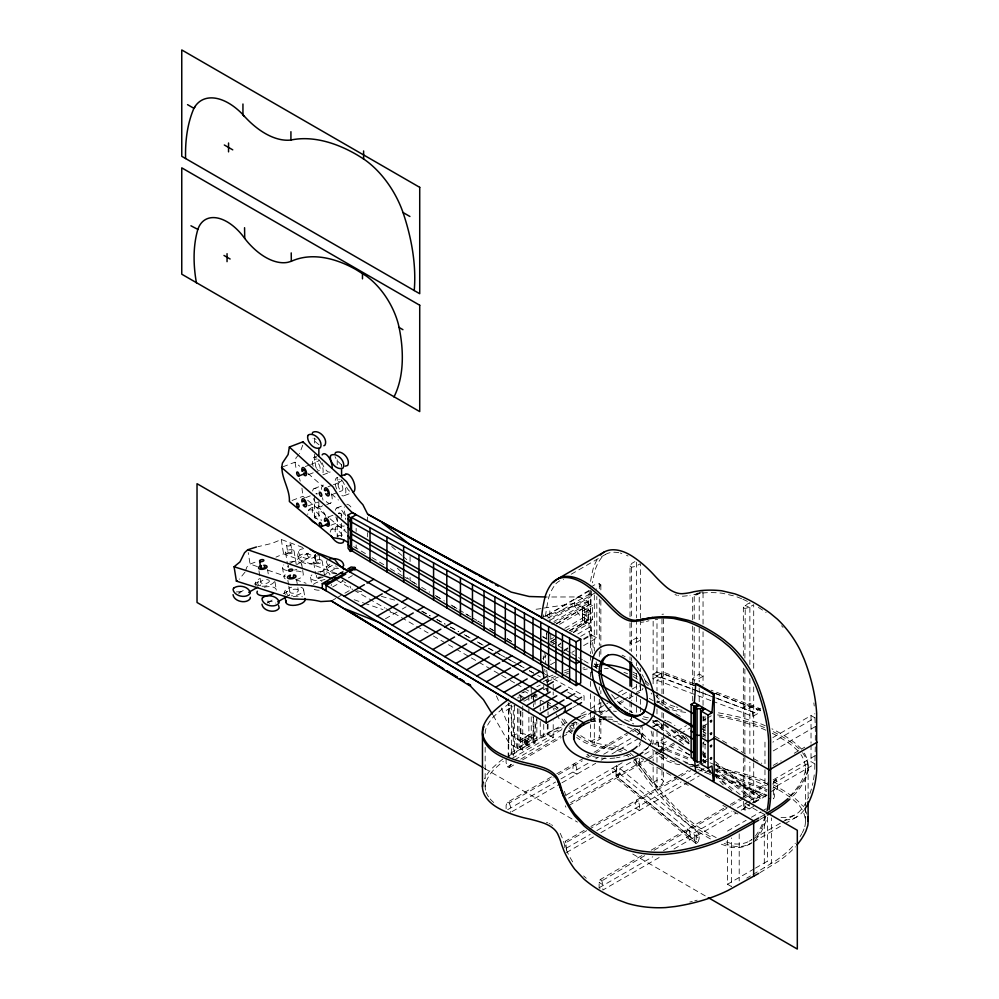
<?xml version="1.0" encoding="UTF-8"?>
<svg xmlns="http://www.w3.org/2000/svg" width="999" height="999" viewBox="0 0 999 999"><rect width="100%" height="100%" fill="white"/><g stroke="black" fill="none" stroke-linecap="round" stroke-linejoin="round"><path stroke-width="0.75" stroke-dasharray="5 3.75" d="M533.154 734.727L526.972 738.236L526.96 745.429L508.716 757.167L508.716 703.983L511.563 701.935M589.31 591.795A207.53 119.818 60 0 0 588.611 610.202L582.392 613.798L582.442 620.916L586.226 623.101L586.226 608.915L582.442 606.73L582.392 613.786L584.303 614.897L590.534 611.313L591.57 589.622L545.516 616.221L589.035 590.434M592.519 653.521A207.53 119.818 60 0 1 588.611 610.202L590.534 611.301L591.658 635.002L596.815 637.974L596.815 596.49M584.365 607.842L584.365 622.027M573.389 632.367L587.887 620.142L587.887 601.386L579.845 596.94L547.702 597.002M814.747 769.367L815.321 745.429M520.204 701.098L520.879 695.828L517.482 697.951M754.495 802.659L760.064 798.363L760.326 796.765L714.997 761.513M330.182 532.142L331.106 529.645C335.164 525.212 341.596 525.462 345.154 530.219M493.169 715.484L509.178 743.356L517.057 748.101L533.291 738.723L536.888 718.568M584.165 830.356L565.272 841.27L564.785 847.751M804.794 826.71L805.082 825.374A66.671 38.499 0 0 0 798.026 804.02L792.644 799.2A147.178 84.977 0 0 0 774.262 787.487M302.747 445.179L299.5 453.758M615.996 770.766L616.233 778.184L696.041 843.581L697.814 842.856L699.138 838.76L699.138 833.441L616.583 765.796L612.687 768.044L612.824 772.589M635.389 694.742L642.02 690.908L642.956 688.149M245.467 570.891L246.853 567.07L250.062 564.085L255.719 561.95M641.833 855.569L600.224 879.582L599.125 882.429L599.125 887.749L601.598 889.285M804.058 828.87L803.321 830.606A131.606 75.986 0 0 1 802.359 832.604M506.106 758.74L506.106 762.724L507.48 766.82L509.29 767.532L510.651 764.535L510.651 760.551M551.46 776.872L507.48 802.272L506.106 805.269L506.106 810.589L555.581 782.03M663.536 723.301L661.6 727.309L656.992 729.969M315.622 554.22L315.634 560.789C310.252 568.169 294.23 561.65 298.414 551.598L300.112 549.55L303.659 548.563M298.414 556.918C302.16 551.073 314.81 553.858 315.634 560.789M315.634 555.481C311.875 561.313 299.225 558.528 298.414 551.598M336.313 573.813C329.82 573.788 324.113 568.431 326.536 561.588L327.11 560.464M326.536 566.908L329.832 564.21M663.511 772.077L663.511 781.368L661.6 784.577L656.992 787.237L653.146 782.454L653.146 762.424M638.174 757.954L619.892 768.506L619.892 773.825L617.794 777.284L697.814 842.856M325.662 516.396C323.751 509.153 314.373 503.184 308.391 510.289L307.704 514.497M312.999 507.629C310.227 512.337 315.16 517.719 318.981 520.179M335.714 526.985L335.027 531.193L338.236 536.725M245.005 572.165L239.198 579.258M660.451 752.647L662.961 748.975L662.961 743.656L668.319 740.559M590.484 587.25L595.092 584.59L599.313 583.728L600.849 584.939L598.925 587.624L595.466 589.622M630.019 616.795L630.019 566.008L631.93 563.324L636.538 560.664M755.294 836.151L756.43 834.64A131.606 75.986 60 0 0 765.334 815.596M804.145 810.114L800.324 814.447A69.418 40.072 60 0 1 783.903 819.942M753.708 806.318L749.1 808.978L744.879 810.052L743.343 809.128L745.266 806.618L749.874 803.958L749.874 762.15M743.343 655.706L743.343 607.667L745.266 605.294L749.874 602.634L749.874 664.585M298.626 454.795L296.004 457.904L295.03 462.175L296.004 468.144M600.849 719.817L600.849 738.211L594.318 743.056L590.484 741.658L590.484 724.675M631.93 717.732L630.019 719.917L631.555 720.479L634.365 719.58M755.344 840.059L758.091 836.712A134.341 77.56 60 0 0 767.182 817.269M712.324 701.111L752.846 716.395L757.454 713.736L760.326 710.551L760.064 708.653L711.076 690.172M703.046 717.157C706.006 716.021 700.724 720.841 705.606 719.867M703.046 729.557C706.006 728.421 700.724 733.241 705.606 732.279M703.046 754.382C706.006 753.246 700.724 758.066 705.606 757.092M692.682 619.929L692.682 596.553L698.064 592.894M542.719 658.541L546.091 655.631M558.553 644.954L560.826 643.019M771.528 791.645L774.662 789.085C774.213 792.394 775.786 797.552 772.477 799.749L768.156 797.989M508.129 757.604L508.716 703.983A204.458 118.044 0 0 0 493.381 716.97A87.188 50.337 0 0 0 485.814 729.145A46.978 27.123 0 0 0 485.227 734.727M753.009 874.487L775.961 860.564A131.606 75.986 0 0 0 795.366 843.243M518.956 740.709L531.243 733.616L535.027 735.801L522.739 742.894L518.956 740.709L531.243 733.616M520.879 741.82L526.96 738.236L526.972 745.429L525.049 744.317L525.049 737.137L528.883 739.347M302.847 547.489L281.281 539.51L272.252 543.281L257.979 546.69M336.788 573.563L283.579 553.858L275.974 557.117M238.923 593.006L245.317 589.31M254.27 584.14L258.117 581.93M289.685 563.698L307.592 553.359M296.965 564.51L309.765 557.117M267.832 602.547L272.952 599.587M283.192 593.681L287.025 591.458A2.173 1.249 60 0 1 289.435 593.219A2.173 1.249 60 0 1 288.511 595.279M320.354 572.215L333.154 564.835M318.693 578.196L321.253 576.71M322.527 575.973L336.601 567.857M332.655 586.975L343.169 580.906M348.376 577.897L352.322 575.624M331.381 600.973L336.301 598.139M337.537 597.427L341.221 595.304M344.905 593.169L351.049 589.622L350 586.088M385.402 618.781L397.065 612.037M402.247 609.053L406.143 606.805M571.241 574.2L605.456 554.445M547.802 618.194L591.221 593.119M595.504 592.644L550.761 618.481L545.604 615.496M550.149 620.204L590.946 596.653M553.883 621.515L590.734 600.249M551.91 624.363L587.812 603.633M556.381 623.638L590.596 603.883M556.368 624L590.584 604.245L592.457 605.319L592.457 619.505L570.441 632.205M559.552 624.313L592.457 605.319M564.822 628.371L592.457 612.412M550.574 639.31L553.508 637.612M565.184 630.881L587.812 617.807M551.111 641.221L557.692 637.424M569.53 630.581L590.584 618.431L592.457 619.505M551.111 641.595L557.692 637.799M569.542 630.956L590.596 618.806M551.66 643.056L554.67 641.321M552.572 644.63L556.518 642.345M573.626 632.467L590.734 622.589M558.041 645.416L560.676 643.893M577.784 634.015L590.946 626.423M580.694 636.363L591.221 630.282M563.936 650.137L567.882 647.864M583.678 638.736L591.57 634.178A204.458 118.044 60 0 0 593.681 650.062M564.023 650.961L567.969 648.676M583.766 639.56L591.658 635.002M554.707 662.287L550.761 664.572L550.761 659.964M571.815 652.409L574.45 650.898M583.653 645.579L596.815 637.974M703.046 624.1L703.046 591.883L692.682 596.553M506.206 710.401L515.009 705.319M523.938 701.248L535.914 694.342M543.893 689.735L546.553 688.199M594.318 666.67L597.777 664.672M572.714 707.704L576.51 705.506M743.343 607.667L744.879 608.503L749.1 607.367L753.708 604.707L753.708 671.39M508.791 755.868L566.283 722.664M580.993 714.173L589.01 709.54M590.359 708.766L601.048 702.597M618.431 692.557L623.788 689.472M710.876 700.574L652.984 678.733L652.984 674.238L656.818 672.015L660.826 673.526L660.826 678.021L656.818 676.51L656.818 672.015M656.992 672.077L653.146 674.3L653.146 620.367M520.879 711.013L520.879 749L522.739 750.087L535.027 742.994L535.027 718.681M512 758.441L561.962 729.595M571.403 724.138L575.461 721.802M580.856 718.681L590.309 713.224M591.658 712.449L607.854 703.096M614.61 699.2L626.76 692.182M632.155 689.06L637.562 685.951M656.992 675.749L663.536 672.24L693.793 683.653M652.984 678.733L656.992 676.585L656.992 620.029M514.622 759.814L553.209 737.537L553.209 720.816M507.48 766.82L512.812 763.736M520.804 759.115L560.789 736.026M566.121 732.954L574.125 728.333L572.964 724.125M590.122 719.105L595.454 716.021M600.786 712.949L611.438 706.793M618.106 702.946L622.102 700.636M623.438 699.862L631.443 695.242M636.775 692.17L640.771 689.859L642.02 690.908M509.29 767.532L514.597 764.472M522.564 759.877L561.051 737.649M562.387 736.887L573.001 730.756M590.259 720.791L596.89 716.957M598.226 716.196L612.824 707.767M619.455 703.933L623.438 701.635M628.746 698.576L634.053 695.504M656.992 692.307L656.992 702.859L661.6 700.199M703.046 676.261L698.438 678.92L694.218 680.032L692.682 679.145L694.605 676.71L699.213 674.05L703.546 676.548M590.484 741.658L595.092 738.998L599.313 737.649L600.849 738.211M556.793 773.8L584.79 757.629M586.113 756.867L588.786 755.331M594.118 752.247L628.771 732.242M630.107 731.468L635.439 728.396M507.48 802.272L509.29 802.996L553.096 777.709M558.404 774.637L582.292 760.851M587.599 757.779L594.243 753.945M595.566 753.184L627.422 734.789M632.729 731.73L642.02 726.36L642.956 736.013L640.259 737.574M659.827 722.477L656.818 720.129L656.818 724.625L652.984 726.847L652.984 722.352L655.544 720.866M560.938 778.933L589.01 762.724M595.704 758.865L598.376 757.317M603.721 754.233L631.805 738.024M637.15 734.939L639.822 733.391L639.822 728.071M653.146 726.985L656.992 724.762M512 811.625L560.601 783.566M561.962 782.779L595.704 763.298M601.111 760.177L605.157 757.841M611.912 753.945L638.91 738.348M689.872 754.595L658.254 741.733L654.357 743.98L688.648 757.941M566.121 795.129L612.824 768.156M622.127 762.786L616.72 765.908L616.72 770.341L567.744 798.626M643.743 750.311L649.15 747.19M665.122 737.961L658.453 741.82L658.453 746.253M666.458 737.2L675.799 731.805M677.135 731.031L686.475 725.636M616.583 770.229L612.687 772.477L615.996 775.187L619.892 772.939L616.583 770.229L616.583 765.796M644.705 754.195L652.534 749.675M673.676 737.462L679.045 734.365M680.381 733.591L689.76 728.171M703.171 720.429L705.843 718.893M707.192 718.119L711.213 715.796M659.065 750.336L662.961 748.089L658.254 746.166L658.254 741.733M619.892 773.825L615.996 776.073L694.705 840.571L696.041 843.581M659.065 751.223L662.961 748.975L690.172 760.039M570.666 802.697L646.241 759.065M647.589 758.291L661.088 750.499M662.437 749.712L677.272 741.146M678.621 740.371L685.376 736.475M702.921 726.348L708.316 723.226M568.606 805.656L647.714 759.989M649.05 759.215L662.462 751.473M663.798 750.699L674.537 744.505M679.894 741.408L686.6 737.537M702.684 728.246L705.369 726.698M702.434 736.887L705.069 735.364L702.759 734.04M715.721 697.901L752.197 711.663L756.805 709.003L760.064 708.653M752.846 716.395L752.422 713.311L760.102 708.878M653.146 782.454L657.754 779.794L661.975 779.457L663.511 781.368M590.909 826.46L677.272 776.598M678.621 775.823L688.074 770.366M696.166 765.696L701.56 762.574M702.921 761.8L708.316 758.678M701.123 764.235L705.069 761.962L705.069 739.797M566.408 849.924L565.921 842.669L587.375 830.281M588.711 829.507L675.873 779.183M681.231 776.086L690.621 770.666M566.121 848.313L590.184 834.415M596.865 830.556L681.093 781.93M686.438 778.845L698.476 771.89M699.812 771.128L706.493 767.269M566.408 852.572L594.305 836.463M600.948 832.629L688.636 782.005M689.959 781.243L699.263 775.873M704.582 772.801L709.889 769.73M772.864 737.587L811.026 715.559L814.972 717.844L772.864 742.145M773.214 750.911L815.321 726.598L814.809 713.573M773.214 765.396L781.106 760.838M794.267 753.246L804.794 747.165M651.223 850.149L725.037 807.529M730.406 804.432L742.482 797.452M743.818 796.678L767.981 782.741M773.214 779.882L815.321 755.581M644.68 855.693L599.125 882.429L602.847 884.727L602.847 890.047L660.589 856.692M654.083 850.261L730.606 806.081M731.955 805.306L742.694 799.1M744.043 798.326L768.206 784.377M773.576 781.28L776.26 779.72L777.447 783.915L777.447 789.235L773.413 791.558M772.864 783.678L811.026 761.65L814.972 763.935L772.864 788.236M599.125 887.749L652.772 856.78M663.498 850.586L731.905 811.101M737.262 808.004L749.337 801.036M750.674 800.261L766.77 790.971M760.326 796.765L752.846 799.987L715.097 770.641M752.422 802.597L760.102 798.164M674.025 848.95L735.801 813.273M741.183 810.177L749.238 805.519M754.607 802.422L766.695 795.441M727.497 831.068L746.128 820.316M751.448 817.244L760.763 811.862M762.087 811.101L766.083 808.79M759.964 817.282L765.009 814.372M759.964 819.505L766.27 815.858M749.362 841.108L751.997 839.597M753.308 838.835L780.943 822.876M782.254 822.115L795.416 814.522M748.788 844.58L750.711 843.468M753.333 841.957L783.603 824.475M784.914 823.713L796.765 816.882M727.497 840.184L727.497 884.252L754.108 868.893M755.444 868.119L767.419 861.2L771.365 863.486L771.365 817.906M746.728 878.109L750.499 875.936M759.964 872.676L778.009 861.6A134.341 77.56 0 0 0 795.391 846.752M521.778 693.019L523.951 691.77M308.391 510.289C314.423 507.729 320.691 515.109 321.291 520.766M331.106 529.645C336.638 527.11 342.182 533.566 343.768 538.411M553.209 737.537L548.051 734.552L526.972 745.429L525.049 744.317A207.53 119.818 0 0 0 509.465 754.12M536.838 686.775L540.259 685.039M547.302 686.263L547.302 681.705L548.051 681.38L548.051 685.938M694.705 840.571L694.705 835.251L699.138 833.441M579.845 596.94C570.604 597.802 575.511 611.475 579.845 615.297L587.887 620.142M282.817 466.845L295.03 462.175L299.725 466.271M313.961 457.442L316.546 456.456M305.307 466.533L309.378 464.972M310.739 464.448L316.171 462.375A4.346 1.961 69.1 0 1 319.905 466.658A4.346 1.961 69.1 0 1 318.281 470.317M308.516 474.587L319.38 470.442M322.877 474.887L330.644 471.915A9.765 4.408 69.1 0 1 322.153 462.862M313.961 488.636L323.014 485.177M292.07 500.462L302.934 496.303L306.481 499.25M328.022 486.8L332.093 485.239M333.454 484.727L338.886 482.642M305.607 497.652L311.039 495.566M331.231 494.867L338.024 492.27M339.385 491.745L342.095 490.709M308.216 505.869L319.081 501.723M344.305 495.641L353.359 492.182M326.76 504.595L330.644 503.109A9.765 4.408 69.1 0 0 331.493 494.23M336.675 507.992L343.144 505.519M328.321 517.007L336.476 513.886M330.931 525.224L339.073 522.115M542.882 616.845L587.887 601.386M646.49 621.378L648.963 620.754M630.019 566.008L631.555 567.22L635.776 566.358L640.371 563.698L640.371 618.256M541.046 608.628L533.803 609.552M236.351 591.945L240.497 591.62L244.955 592.632M543.868 608.066L575.087 603.371L587.812 610.726M703.046 591.883L699.213 592.232L699.213 621.565M661.975 614.285L663.511 614.148M338.499 568.506C333.991 568.643 326.823 567.045 326.536 561.588M267.22 601.148L271.666 601.498L275.824 603.096M694.28 766.62L702.422 767.482M356.83 590.759L364.061 592.157M381.406 596.341L397.315 600.899M726.061 841.945L730.744 843.343A66.671 38.499 60 0 0 751.685 839.622M257.43 566.608L250.062 564.085L248.227 552.609M267.744 570.142L285.427 576.198M295.741 579.732L306.056 583.266M354.17 599.737L363.524 602.946M364.248 603.184L382.954 609.59M390.047 612.025L394.468 613.536M694.78 685.601L661.6 673.089L661.6 677.584L656.992 680.244L656.992 690.796M714.972 693.219L756.805 709.003M693.868 685.476L663.536 674.038L661.6 677.584L757.454 713.736M715.546 693.656L760.326 710.551M652.984 674.238L695.292 690.197M696.753 690.746L714.26 697.352M724.15 843.443L731.318 845.791A69.418 40.072 60 0 0 751.935 842.731M702.809 759.864L708.553 762.2M709.989 762.786L714.297 764.535M715.734 765.122L766.046 785.589M715.796 768.98L767.244 789.909M715.946 770.529L766.071 790.908M674.924 757.667L713.848 773.501M715.296 774.088L767.207 795.204M684.827 762.562L713.511 774.225M714.934 774.812L766.558 795.803M658.903 753.546L667.519 757.055M697.714 769.342L710.651 774.6M712.087 775.187L766.72 797.402M705.606 744.692L703.046 743.506L704.095 741.695M749.1 607.367L745.266 605.294L744.879 658.116M777.447 783.915L773.476 781.78L774.687 778.858L776.26 779.72L773.476 781.78L773.476 787.087L777.447 789.235M422.09 611.388L430.232 615.896M437.025 619.642L445.167 624.15M450.599 627.147L458.741 631.643M464.16 634.64L470.954 638.398L464.048 634.602M488.598 648.151L494.018 651.148M495.379 651.897L504.882 657.142M506.231 657.904L515.734 663.149M517.095 663.898L523.876 667.644M529.308 670.654L533.379 672.901M545.367 674.362L584.078 695.816L584.078 701.136L581.356 699.625M421.765 611.163L429.945 615.696M436.775 619.48L444.955 624.013M450.412 627.035L458.591 631.58M488.598 648.214L496.79 652.747M498.151 653.508L507.692 658.791M509.065 659.552L518.606 664.847M519.967 665.596L524.063 667.869M529.52 670.891L536.338 674.675M537.699 675.436L540.434 676.947M545.891 679.969L548.613 681.48M567.707 692.07L573.164 695.092M574.525 695.841L579.982 698.875M533.291 738.723L525.074 734.178C519.605 732.329 505.307 734.914 509.178 743.356M582.392 613.786L586.226 616.008M542.994 636.6L546.778 638.786L546.778 631.693M542.557 636.788L549.213 640.634M550.549 641.395L557.205 645.242M558.528 646.016L570.516 652.921M571.84 653.696L577.172 656.768M578.496 657.542L582.492 659.839M583.828 660.614L591.808 665.222M593.144 665.996L597.127 668.294M649.188 698.351L653.221 700.674M665.284 707.642L670.641 710.739M675.998 713.835L681.368 716.932M702.821 729.307L705.494 730.856M714.884 736.275L726.947 743.244M733.653 747.115L745.716 754.083M753.758 758.728L761.8 763.361M702.821 731.53L705.918 733.316M702.759 760.626L705.069 761.962M336.713 580.194L352.659 589.398M354.008 590.172L385.077 608.104M386.276 608.803L428.134 632.979M433.354 635.988L454.87 648.401M456.206 649.188L508.941 679.62M510.289 680.406L515.384 683.341M516.733 684.115L541.196 698.251M546.316 701.198L558.691 708.341M533.029 695.754L535.689 697.29M541.021 700.361L552.996 707.28M554.333 708.041L556.992 709.577M641.071 758.116L643.743 759.665M649.113 762.761L661.176 769.73M666.533 772.826L678.596 779.794M683.965 782.891L689.322 785.988M705.406 795.266L710.776 798.363M722.839 805.331L728.196 808.428M733.566 811.525L738.923 814.622M527.622 693.069L525.099 691.608L518.956 695.154L521.478 696.615M524.85 698.114L518.956 694.717L518.956 698.189M508.129 704.42L513.286 707.392L513.286 756.018M535.027 742.994L533.154 741.92L533.154 716.083M639.972 810.676L635.639 808.179L635.639 802.859L636.788 799.974L638.324 800.861L639.485 805.069L639.485 810.389M727.497 884.252L731.443 886.538L731.443 837.911M484.353 768.368L577.434 822.102M632.742 854.033L706.93 896.865M588.611 610.202L590.534 611.313M525.049 737.137L526.96 738.236M353.621 546.553L366.845 554.408M372.003 557.592L383.816 564.697M390.372 568.643L402.185 575.736M402.934 576.098L414.972 583.316M421.653 587.337L429.67 592.157M436.363 596.166L444.38 600.986M451.061 605.007L457.742 609.015L451.236 605.107M459.09 609.827L471.116 617.057L465.846 613.91M472.452 617.857L476.461 620.267L472.49 617.919M493.843 630.706L488.499 627.497L493.743 630.719M507.205 638.736L512.562 641.945M412.724 581.905L416.708 584.303M435.302 595.504L441.945 599.512M507.017 638.723L512.337 641.92M600.224 879.582L601.723 880.494L602.847 884.727M749.1 808.978L745.266 806.618L744.879 810.052L744.879 802.297M318.981 444.717L315.534 441.908L312.999 438.224M341.695 464.985L336.813 460.389L335.027 456.643M674.562 730.082L689.26 741.508M702.747 751.985L705.194 753.895M664.76 724.25L689.198 743.256M702.634 753.708L705.082 755.606M716.083 764.16L760.064 798.363M664.048 724.725L689.859 744.779M703.383 755.294L705.831 757.205M715.671 764.847L757.454 797.327M683.566 744.392L661.6 727.309L661.6 722.801L656.992 725.461L656.992 720.267L653.146 722.477L653.146 719.367M703.096 759.577L705.531 761.475M715.296 769.055L756.805 801.323M656.818 724.625L660.826 727.747L660.826 723.251M652.984 722.352L671.253 736.55M702.909 761.176L705.344 763.061M678.708 746.84L689.722 755.419M708.104 769.705L710.551 771.603M715.446 775.411L742.394 796.365M612.687 768.044L699.138 838.76M307.655 500.224L328.896 517.857M330.082 518.831L346.603 532.542M639.822 733.391L642.956 736.013M307.942 473.439L323.201 486.738M331.418 493.906L338.461 500.049M391.72 546.515L402.035 555.506M403.022 556.368L408.916 561.513M583.628 875.898L586.263 878.258M799.225 748.863L794.817 745.079A149.9 86.538 0 0 0 771.902 731.018M407.03 577.559L409.053 579.383M731.855 790.659L722.327 781.555A223.851 129.246 60 0 1 715.109 773.775M397.29 568.156L401.623 572.327M723.251 784.889L721.603 783.191A226.573 130.807 60 0 1 716.108 777.309M798.026 750.836L792.644 746.016A147.178 84.977 0 0 0 771.528 732.904M633.791 758.74A33.042 19.081 60 0 1 637.624 763.174L654.183 785.214A226.573 130.807 60 0 0 675.536 809.777L688.798 821.99A149.9 86.538 60 0 0 712.362 837.811M637.624 763.174L652.622 783.228M496.366 695.866L499.438 702.547M520.879 695.828L523.713 701.211M565.272 805.806L565.921 807.204M565.272 841.27L565.921 842.669M501.386 708.029L512.375 736.013L525.099 743.368L525.099 737.162M564.36 791.308L565.958 795.778M509.29 802.996L510.651 807.08L510.651 812.399M299.5 478.384L300.237 481.131M639.822 685.526L640.771 689.859M517.057 748.101L508.191 702.722M301.948 488.111L302.934 496.303M322.153 560.776L324.45 575.124M319.018 554.745L320.092 561.438A2.173 0.974 -9.1 0 1 316.845 562.687A2.173 0.974 -9.1 0 1 316.883 560.976A2.173 0.974 -9.1 0 1 320.092 561.438M314.722 555.269L315.796 561.962M313.736 562.624L315.572 574.113M310.564 577.235L312.1 586.813M301.798 564.885L302.447 568.98M302.672 570.354L303.321 574.45A9.765 4.408 -9.1 0 1 296.054 579.632M303.684 590.022L305.219 599.587M294.043 550.786L296.328 565.134M290.896 544.755A2.173 0.974 -9.1 0 1 287.662 546.003A2.173 0.974 -9.1 0 1 287.7 544.28A2.173 0.974 -9.1 0 1 290.896 544.755L291.97 551.448A2.173 0.974 -9.1 0 1 288.736 552.697A2.173 0.974 -9.1 0 1 288.773 550.986A2.173 0.974 -9.1 0 1 291.97 551.448M296.466 579.095L298.314 590.571A4.346 1.961 -9.1 0 1 292.02 593.206A4.346 1.961 -9.1 0 1 291.708 589.822A4.346 1.961 -9.1 0 1 298.314 590.571M286.601 545.279L287.675 551.972M285.614 552.634L287.45 564.123M281.281 539.51L283.579 553.858M287.887 580.344L288.574 584.652M288.798 586.088L289.722 591.82M282.442 567.245L283.978 576.81M274.987 581.855L276.298 590.047M267.557 569.555L268.244 573.863M258.966 570.804L260.801 582.292M255.432 582.842L255.869 585.576M752.197 711.663L752.422 713.311M544.88 653.009L545.604 661.588M815.321 726.598L815.321 741.083M811.026 715.559L811.026 743.219M811.026 744.755L811.026 761.65M808.116 765.846L808.116 798.451M805.406 768.069L805.406 806.056M805.406 807.579L805.406 821.253M773.576 789.984L773.576 798.85M767.419 817.145L767.419 861.2M764.972 742.145L764.972 763.661M764.972 769.804L764.972 788.236M764.297 814.784L764.297 867.969M753.708 686.9L753.708 761.35M753.708 762.899L753.708 804.769M749.874 678.521L749.874 755.956M744.879 668.968L744.879 800.748M743.343 668.106L743.343 756.43M743.343 757.979L743.343 799.824M743.343 801.373L743.343 809.128M739.198 833.828L739.198 880.931M705.069 716.158L705.069 738.323M703.046 631.768L703.046 685.464M703.046 691.608L703.046 705.406M703.046 716.146L703.046 736.101M703.046 742.232L703.046 760.639M699.213 627.734L699.213 681.768M699.213 687.936L699.213 701.835M696.253 834.627L696.253 843.493M694.218 596.415L694.218 619.642M694.218 627.384L694.218 686.226M692.682 626.161L692.682 700.961M663.511 618.793L663.511 694.667M663.511 699.312L663.511 705.494M663.511 713.236L663.511 722.527M663.511 724.075L663.511 753.496M663.511 755.044L663.511 770.529M661.975 618.955L661.975 693.756M661.975 699.987L661.975 706.218M661.975 712.449L661.975 718.693M661.975 724.924L661.975 731.156M661.975 737.387L661.975 752.971M661.975 754.532L661.975 768.556M661.975 770.104L661.975 779.457M656.992 708.89L656.992 714.909M656.992 731.518L656.992 746.99M656.992 748.538L656.992 762.474M656.992 768.656L656.992 787.237M653.146 678.796L653.146 685.039M653.146 731.605L653.146 743.93M653.146 750.099L653.146 760.888M641.633 738.823L641.633 736.613A33.991 19.618 0 0 0 639.048 729.108M640.371 619.817L640.371 660.351M640.371 668.144L640.371 671.266M640.371 685.289L640.371 693.081M640.371 699.325L640.371 705.556M640.371 707.117L640.371 711.788M639.485 758.541L639.485 762.524L638.324 765.409L636.788 764.522L635.639 757.654M636.538 562.212L636.538 617.794M636.538 619.343L636.538 656.393M636.538 662.574L636.538 665.659M636.538 673.376L636.538 682.642M636.538 684.19L636.538 694.992M636.538 696.54L636.538 705.806M636.538 707.342L636.538 715.072M631.555 567.22L631.555 616.258M631.555 622.389L631.555 651.51M631.555 657.642L631.555 660.701M631.555 691.358L631.555 700.561M631.555 702.085L631.555 712.811M631.555 714.347L631.555 720.479M630.019 622.951L630.019 650.661M630.019 656.818L630.019 659.889M630.019 693.756L630.019 699.912M630.019 701.448L630.019 712.225M600.849 584.939L600.849 592.607M600.849 600.274L600.849 647.777M600.849 649.313L600.849 656.98M600.849 690.696L600.849 693.756M600.849 702.959L600.849 713.686M599.313 583.728L599.313 589.885M599.313 599.125L599.313 645.304M599.313 651.46L599.313 660.689M599.313 686.85L599.313 689.934M599.313 699.163L599.313 716.096M599.313 717.644L599.313 737.649M594.318 594.967L594.318 651.086M594.318 696.291L594.318 713.436M594.318 714.997L594.318 743.056M590.484 590.347L590.484 653.646M590.484 655.194L590.484 662.911M590.484 672.177L590.484 679.894M590.484 681.443L590.484 687.612M590.484 693.793L590.484 710.776M590.484 712.324L590.484 718.493M582.442 606.73L582.442 620.916M576.81 722.352L576.81 725.012M553.209 684.352L553.209 690.434M553.209 691.945L553.209 694.992M550.761 633.841L550.761 643.056M549.825 610.851L549.825 622.452M548.051 687.449L548.051 692.007M548.051 702.647L548.051 710.239M548.051 711.763L548.051 714.809M548.051 723.925L548.051 734.552M547.302 687.787L547.302 692.344M547.302 702.984L547.302 710.576M547.302 724.25L547.302 734.889A204.458 118.044 0 0 1 562.112 728.783M546.391 633.329L546.391 638.998M543.743 684.877L543.743 689.435M543.743 706.143L543.743 709.178M543.743 724.375L543.743 736.538M540.259 700.237L540.259 706.318M540.259 707.829L540.259 710.876M540.259 721.515L540.259 738.224M536.838 694.367L536.838 697.414M536.838 718.681L536.838 739.959M535.027 691.77L535.027 697.839M535.027 699.362L535.027 705.431M533.491 696.153L533.491 702.222M533.491 703.746L533.491 706.78M533.491 717.419L533.491 741.733M533.154 694.804L533.154 699.462M531.243 687.624L531.243 692.22M531.243 693.756L531.243 700.212M531.243 716.758L531.243 739.822M528.883 695.316L528.883 702.472M528.883 708.553L528.883 746.54M522.739 706.018L522.739 710.576M522.739 712.1L522.739 750.087M520.566 711.201L520.566 749.2M518.956 708.828L518.956 746.915M517.482 708.578L517.482 751.136M514.485 706.006L514.485 753.109M511.563 704.969L511.563 755.119M485.177 747.277L485.177 786.775M410.065 556.53L410.065 562.512M410.065 577.472L410.065 580.469M367.644 516.995L367.644 521.253M367.644 532.604L367.644 536.863M356.144 528.359L356.144 531.431M356.144 544.967L356.144 548.076M341.571 464.248L341.571 467.207M341.571 514.56L341.571 517.507M341.571 523.426L341.571 536.713M337.225 459.815L337.225 465.721M337.225 477.547L337.225 480.494M337.225 516.033L337.225 536.713M318.856 502.584L318.856 517.357A2.173 1.249 0 0 1 315.597 518.444A2.173 1.249 0 0 1 315.597 516.271A2.173 1.249 0 0 1 318.856 517.357M314.51 438.062L314.51 443.981M314.51 454.32L314.51 460.227A2.173 1.249 0 0 0 317.245 461.438A2.173 1.249 0 0 0 318.556 459.602M314.51 495.204L314.51 517.357M345.554 582.754A54.221 24.438 -9.1 0 1 344.368 581.955M343.281 581.131A54.221 24.438 -9.1 0 1 342.282 580.269M288.274 567.432A4.346 1.961 -9.1 0 1 288.536 565.422M323.089 577.172A4.346 1.961 -9.1 0 1 317.42 577.909A4.346 1.961 -9.1 0 1 316.658 575.424M289.71 562.062A9.765 4.408 -9.1 0 1 301.436 566.083M296.865 569.33A9.765 4.408 -9.1 0 1 294.53 570.067M287.2 570.516A9.765 4.408 -9.1 0 1 283.791 564.86M296.253 571.016A9.765 4.408 -9.1 0 1 303.321 574.45M285.227 578.883A9.765 4.408 -9.1 0 1 286.875 573.314M288.399 566.945A2.173 1.249 60 0 1 287.999 565.921M317.407 555.894A2.173 0.974 -9.1 0 1 314.997 555.731A2.173 0.974 -9.1 0 1 315.372 554.495M317.832 572.052A9.765 4.408 -9.1 0 1 329.558 576.073M324.987 579.333A9.765 4.408 -9.1 0 1 313.336 580.044A9.765 4.408 -9.1 0 1 311.913 574.85M331.443 584.44A9.765 4.408 -9.1 0 1 331.081 585.639M319.168 590.234A9.765 4.408 -9.1 0 1 312.4 587.924M313.436 584.415A9.765 4.408 -9.1 0 1 321.865 581.168M337.2 567.17A2.173 1.249 60 0 1 336.8 567.007M336.026 566.321A2.173 1.249 60 0 1 335.714 565.859M319.093 576.71A2.173 1.249 60 0 1 318.007 578.259A2.173 1.249 60 0 1 316.121 575.911M269.206 580.556A4.346 1.961 -9.1 0 1 264.535 583.691A4.346 1.961 -9.1 0 1 261.476 581.056A4.346 1.961 -9.1 0 1 268.731 580.144M274.413 581.68A9.765 4.408 -9.1 0 1 260.177 586.113M258.192 585.651A9.765 4.408 -9.1 0 1 260.352 578.396M264.223 587.237A9.765 4.408 -9.1 0 1 275.949 591.246M259.203 585.576A2.173 1.249 60 0 1 257.804 582.255A2.173 1.249 60 0 1 260.377 583.341A2.173 1.249 60 0 1 259.603 585.751M238.674 593.231A2.173 1.249 60 0 1 240.01 593.106M300.924 587.212A9.765 4.408 -9.1 0 1 302.335 592.407A9.765 4.408 -9.1 0 1 291.408 595.816M289.086 595.654A9.765 4.408 -9.1 0 1 287.1 595.192M285.589 594.455A9.765 4.408 -9.1 0 1 291.608 587.2M293.132 596.765A9.765 4.408 -9.1 0 1 302.447 596.778M287.337 594.43A2.173 1.249 60 0 1 287.025 591.458M267.432 603.109A2.173 1.249 60 0 1 269.693 603.334M547.302 681.705A204.458 118.044 0 0 1 558.316 677.06M565.946 674.188A204.458 118.044 0 0 1 568.493 673.301M502.847 759.028A207.53 119.818 0 0 0 491.008 769.392A90.235 52.098 0 0 0 484.577 778.77M525.049 744.317A207.53 119.818 0 0 1 564.522 726.036M697.19 900.161A131.606 75.986 0 0 1 694.755 900.823M692.282 901.448A131.606 75.986 0 0 1 689.797 902.035M572.664 861.875A223.851 129.246 0 0 1 566.558 850.374L563.673 842.032A155.419 89.723 0 0 0 560.814 834.577L560.427 833.69A35.739 20.642 0 0 0 559.39 831.892M546.478 822.314A35.739 20.642 0 0 1 547.802 822.876M549.075 823.476A35.739 20.642 0 0 1 550.312 824.1M551.485 824.762A35.739 20.642 0 0 1 552.609 825.449M493.731 802.509A50.712 29.283 0 0 1 489.398 798.014M488.523 796.827A50.712 29.283 0 0 1 487.749 795.616A46.978 27.123 0 0 1 485.839 791.258M485.551 790.147A46.978 27.123 0 0 1 485.814 782.329A87.188 50.337 0 0 1 493.381 770.154A204.458 118.044 0 0 1 503.259 761.375M571.977 723.688A90.235 52.098 0 0 1 577.347 722.377M590.372 720.129A49.763 28.721 0 0 1 600.649 719.767M612.824 720.941A49.763 28.721 0 0 1 614.785 721.315A53.422 30.844 0 0 1 619.155 722.302M634.627 728.371A53.422 30.844 0 0 1 637.849 730.344A89.573 51.711 0 0 1 650.599 741.558M651.685 742.919A89.573 51.711 0 0 1 652.722 744.292M674.899 761.987A33.042 19.081 0 0 1 660.739 754.32M699.038 765.484A153.009 88.337 0 0 1 696.178 765.222M694.755 765.072A153.009 88.337 0 0 1 686.251 764.06M717.532 768.069A226.573 130.807 0 0 1 741.358 772.989L758.553 778.371A149.9 86.538 0 0 1 767.582 782.167M772.964 784.727A149.9 86.538 0 0 1 794.817 798.251L800.424 803.296A69.418 40.072 0 0 1 802.547 805.893M805.094 809.939A69.418 40.072 0 0 1 806.88 814.11M801.835 833.591A131.606 75.986 0 0 1 800.137 836.538M768.044 784.377A147.178 84.977 0 0 0 757.042 779.67L740.296 774.437A223.851 129.246 0 0 0 716.758 769.567M692.831 766.47A155.419 89.723 0 0 1 689.934 766.133M679.832 764.747A35.739 20.642 0 0 1 658.391 755.107A109.453 63.199 0 0 1 654.058 750.261M645.841 739.672A86.888 50.162 0 0 0 635.801 731.368A50.712 29.283 0 0 0 623.963 725.536M618.044 723.738A50.712 29.283 0 0 1 622.04 724.887M590.871 721.665A46.978 27.123 0 0 1 600.536 721.328M569.78 726.048A87.188 50.337 0 0 1 578.321 723.838M789.51 796.465A131.606 75.986 0 0 0 803.321 777.422L805.082 772.19A66.671 38.499 0 0 0 800.948 754.607M765.896 730.207A147.178 84.977 0 0 0 757.042 726.485L740.296 721.253A223.851 129.246 0 0 0 716.758 716.383M685.626 712.399A155.419 89.723 0 0 1 681.368 711.788L679.832 711.563A35.739 20.642 0 0 1 664.372 706.405M663.236 705.719A35.739 20.642 0 0 1 662.137 705.019M661.113 704.283A35.739 20.642 0 0 1 658.391 701.922A109.453 63.199 0 0 1 656.568 699.999M651.823 694.068A109.453 63.199 0 0 1 651.148 693.069M637.399 679.295A86.888 50.162 0 0 0 635.801 678.184A50.712 29.283 0 0 0 632.729 676.311M623.963 672.352A50.712 29.283 0 0 1 627.647 673.801M604.42 668.331A46.978 27.123 0 0 1 608.266 668.706M583.666 669.592A87.188 50.337 0 0 1 587.287 668.993M543.219 681.58A207.53 119.818 0 0 1 555.519 676.261M564.522 672.864A207.53 119.818 0 0 1 568.468 671.478M582.854 668.094A90.235 52.098 0 0 1 584.727 667.769M594.467 666.658A49.763 28.721 0 0 1 598.588 666.558M632.904 674.263A53.422 30.844 0 0 1 637.849 677.16M645.554 683.154A89.573 51.711 0 0 1 648.214 685.726M655.769 695.441A106.781 61.651 0 0 0 660.739 701.136A33.042 19.081 0 0 0 682.03 710.264M717.532 714.884A226.573 130.807 0 0 1 741.358 719.804L758.553 725.187A149.9 86.538 0 0 1 765.371 727.996M802.547 752.709A69.418 40.072 0 0 1 807.791 772.352L805.943 777.834A134.341 77.56 0 0 1 790.908 798.164M804.332 753.171A69.418 40.072 0 0 1 807.791 770.142L805.943 775.611A134.341 77.56 0 0 1 788.96 797.739M801.523 749.188A69.418 40.072 0 0 0 800.424 747.901L794.817 742.856A149.9 86.538 0 0 0 771.902 728.808M651.098 731.056A44.505 25.687 0 0 1 651.098 742.17M648.763 746.44A44.505 25.687 0 0 1 644.105 751.348M581.73 715.734A44.505 25.687 0 0 1 590.621 712.874M597.539 711.588A44.505 25.687 0 0 1 606.193 710.938M613.461 711.138A44.505 25.687 0 0 1 616.333 711.413M765.371 725.774A149.9 86.538 0 0 0 758.553 722.964L741.358 717.594A226.573 130.807 0 0 0 717.532 712.674M677.684 707.292A33.042 19.081 0 0 1 676.286 706.955M674.899 706.593A33.042 19.081 0 0 1 660.739 698.925A106.781 61.651 0 0 1 659.839 697.989M658.129 696.116A106.781 61.651 0 0 1 657.317 695.167M645.554 680.943A89.573 51.711 0 0 1 649.437 684.827M632.904 672.04A53.422 30.844 0 0 1 636.276 673.938M594.467 664.435A49.763 28.721 0 0 1 598.588 664.335M549.288 676.635A207.53 119.818 0 0 1 553.009 675.062M564.522 670.641A207.53 119.818 0 0 1 568.468 669.268M640.484 743.905A33.991 19.618 0 0 1 639.048 746.34M628.334 754.395A33.991 19.618 0 0 1 616.445 757.779M615.009 757.991A33.991 19.618 0 0 1 586.962 754.395M590.659 721.84A33.991 19.618 0 0 1 601.748 719.505M607.654 719.205A33.991 19.618 0 0 1 615.009 719.667M637.087 729.02A33.991 19.618 0 0 1 641.346 736.263M640.484 741.695A33.991 19.618 0 0 1 639.048 744.118M590.659 719.617A33.991 19.618 0 0 1 598.851 717.657M607.654 716.995A33.991 19.618 0 0 1 612.087 717.157M624.637 719.617A33.991 19.618 0 0 1 633.691 724M316.471 468.244A4.346 1.961 69.1 0 1 316.171 462.375M317.657 469.842A4.346 1.961 69.1 0 1 317.033 469.143M313.112 466.321A9.765 4.408 69.1 0 1 316.383 457.492M319.168 459.915A9.765 4.408 69.1 0 1 322.44 474.475M314.51 460.227A2.173 1.249 0 0 1 317.245 459.016M316.121 439.273A2.173 1.249 0 0 1 314.585 438.386M341.883 480.194A9.765 4.408 69.1 0 1 345.879 491.383A9.765 4.408 69.1 0 1 341.883 495.604M336.675 488.998A9.765 4.408 69.1 0 1 337.799 477.422M349.538 491.196A9.765 4.408 69.1 0 1 345.729 485.539M340.934 479.607A2.173 1.249 0 0 1 340.484 481.58A2.173 1.249 0 0 1 337.3 480.819A2.173 1.249 0 0 1 339.398 479.245M315.996 493.681A4.346 1.961 69.1 0 1 317.033 493.593M338.361 513.486A4.346 1.961 69.1 0 1 340.684 513.598A4.346 1.961 69.1 0 1 342.769 517.857M322.44 505.669A9.765 4.408 69.1 0 1 313.112 497.527M312.562 490.996A9.765 4.408 69.1 0 1 319.168 491.121M322.44 497.689A9.765 4.408 69.1 0 1 322.989 500.087M330.644 503.109A9.765 4.408 69.1 0 1 324.138 498.701M321.441 489.448A9.765 4.408 69.1 0 1 325.437 485.227M316.121 493.993A2.173 1.249 0 0 1 317.245 493.993M344.305 525.936A9.765 4.408 69.1 0 1 335.814 516.883M335.277 510.352A9.765 4.408 69.1 0 1 340.484 508.991A9.765 4.408 69.1 0 1 345.704 519.443M345.729 515.821A9.765 4.408 69.1 0 1 344.33 506.893M346.84 504.245A9.765 4.408 69.1 0 1 350.936 507.017M338.311 513.474A2.173 1.249 0 0 1 341.396 514.073A2.173 1.249 0 0 1 339.96 515.771M337.3 537.037A2.173 1.249 0 0 1 339.398 535.464A2.173 1.249 0 0 1 341.496 537.037M548.339 680.681A204.458 118.044 60 0 1 547.627 676.648M547.415 675.312A204.458 118.044 60 0 1 546.615 669.979M545.941 664.697A204.458 118.044 60 0 1 545.516 660.776M545.516 616.221A204.458 118.044 60 0 1 549.088 596.453A87.188 50.337 60 0 1 555.182 584.665M590.596 581.343A207.53 119.818 60 0 1 593.306 568.181A90.235 52.098 60 0 1 598.901 556.93M596.341 668.231A90.235 52.098 60 0 1 594.692 662.924M652.422 720.779A89.573 51.711 60 0 0 654.108 720.916A106.781 61.651 60 0 1 657.704 721.253M647.265 719.967A89.573 51.711 60 0 1 640.172 717.944M682.754 735.426A33.042 19.081 60 0 1 683.678 736.588A153.009 88.337 60 0 1 688.898 743.331M710.726 771.253A226.573 130.807 60 0 1 708.94 769.193M764.984 814.547A149.9 86.538 60 0 1 743.631 802.01M814.235 774.887A131.606 75.986 60 0 1 813.198 781.518M812.936 782.791A131.606 75.986 60 0 1 812.374 785.326M811.4 789.01A131.606 75.986 60 0 1 807.579 799.212M806.018 802.322A131.606 75.986 60 0 1 802.484 808.041L798.838 812.187A66.671 38.499 60 0 1 779.969 817.257M705.481 762.562A223.851 129.246 60 0 1 703.758 760.464M685.551 736.375A155.419 89.723 60 0 1 689.085 740.933M664.635 720.291A35.739 20.642 60 0 1 665.746 720.616M666.882 721.003A35.739 20.642 60 0 1 674.962 725.536M648.376 717.844A86.888 50.162 60 0 1 643.269 716.67M632.767 712.587A50.712 29.283 60 0 1 629.62 710.876M628.034 709.902A50.712 29.283 60 0 1 614.397 697.914A46.978 27.123 60 0 1 610.801 693.481M597.514 666.57A87.188 50.337 60 0 1 596.003 661.425M716.171 837.587A147.178 84.977 60 0 1 689.16 820.029L676.261 808.141A223.851 129.246 60 0 1 655.157 783.878L646.49 772.202A155.419 89.723 60 0 0 638.598 761.837L637.637 760.626A35.739 20.642 60 0 0 635.564 758.229M626.598 750.536A35.739 20.642 60 0 0 618.568 746.877A109.453 63.199 60 0 0 607.28 745.029A86.888 50.162 60 0 1 586.713 739.173A50.712 29.283 60 0 1 578.846 734.315M630.057 753.021A35.739 20.642 60 0 1 633.416 755.993M572.714 729.095A50.712 29.283 60 0 1 569.767 726.098M567.12 723.064A46.978 27.123 60 0 1 562.499 716.932M557.529 708.566A46.978 27.123 60 0 1 556.655 706.83M546.977 682.854A207.53 119.818 60 0 1 546.465 680.119M545.104 671.965A207.53 119.818 60 0 1 544.717 669.268M543.606 659.939A207.53 119.818 60 0 1 543.256 655.993M564.934 722.939A49.763 28.734 60 0 1 561.326 718.006M576.935 735.077A53.422 30.844 60 0 0 586.85 741.47A89.573 51.711 60 0 0 608.054 747.502A106.781 61.651 60 0 1 619.068 749.3A33.042 19.081 60 0 1 624.35 751.423M572.115 730.843A53.422 30.844 60 0 1 569.005 727.684M628.633 754.158A33.042 19.081 60 0 1 630.731 755.856M813.86 702.909A131.606 75.986 60 0 1 814.235 706.018M781.53 625.749A66.671 38.499 60 0 1 783.054 627.459M741.595 598.726A147.178 84.977 60 0 0 735.227 596.241L722.327 593.231A223.851 129.246 60 0 0 701.211 593.131L692.544 594.792A155.419 89.723 60 0 1 689.959 595.317M742.881 599.275A147.178 84.977 60 0 1 749.312 602.335M758.353 607.417A147.178 84.977 60 0 1 766.096 612.487M687.324 595.741A155.419 89.723 60 0 1 684.665 596.041L683.703 596.153A35.739 20.642 60 0 1 678.358 595.666M677.247 595.367A35.739 20.642 60 0 1 674.962 594.555M618.768 552.722A50.712 29.283 60 0 0 614.397 552.247A46.978 27.123 60 0 0 604.495 555.044M620.279 553.046A50.712 29.283 60 0 1 621.803 553.471M626.473 555.257A50.712 29.283 60 0 1 628.034 556.018M601.922 557.217A87.188 50.337 60 0 0 595.154 569.867A204.458 118.044 60 0 0 592.494 582.804M655.157 619.717A223.851 129.246 60 0 1 657.704 619.48M643.893 621.915A155.419 89.723 60 0 1 641.258 622.327M555.856 583.803A46.978 27.123 60 0 1 563.598 579.358M543.369 617.207A207.53 119.818 60 0 1 543.606 614.847M622.027 655.157A33.991 19.618 60 0 1 625.162 656.73M637.175 667.382A33.991 19.618 60 0 1 641.395 673.388M642.157 674.662A33.991 19.618 60 0 1 643.568 677.272M644.23 678.596A33.991 19.618 60 0 1 645.978 682.617M751.211 843.031A69.418 40.072 60 0 1 729.407 846.902L722.227 844.555A149.9 86.538 60 0 1 719.617 843.443M765.946 815.896A134.341 77.56 60 0 1 756.168 837.811M710.439 838.923A149.9 86.538 60 0 1 686.875 823.101L673.626 810.888A226.573 130.807 60 0 1 649.712 783.066L645.953 777.996A153.009 88.337 60 0 0 635.701 764.285A33.042 19.081 60 0 0 632.866 760.901M621.366 751.985A33.042 19.081 60 0 0 617.145 750.411A106.781 61.651 60 0 0 606.131 748.613A89.573 51.711 60 0 1 584.927 742.569A53.422 30.844 60 0 1 576.648 737.449M626.71 755.269A33.042 19.081 60 0 1 628.808 756.955M571.778 733.441A53.422 30.844 60 0 1 568.631 730.406M564.285 725.599A49.763 28.734 60 0 1 558.266 717.394M557.18 715.646A49.763 28.734 60 0 1 556.118 713.873M554.145 710.264A49.763 28.734 60 0 1 553.221 708.428M546.715 690.621A90.235 52.098 60 0 1 546.228 688.848M574.125 763.785L572.964 766.67L572.964 771.99L576.81 774.213L576.81 768.893L575.661 764.672L574.125 763.785M687.449 829.22L686.301 832.105L686.301 837.424L690.147 839.635L690.147 834.315L688.985 830.107L687.449 829.22M631.93 640.521L630.019 642.956L631.555 643.843L635.776 642.744L640.371 640.084L636.538 637.861L631.93 640.521M745.266 705.956L743.343 708.391L744.879 709.278L749.1 708.179L753.708 705.519L749.874 703.296L745.266 705.956M483.166 645.142L476.386 641.395L483.141 645.192M481.805 623.476L477.797 621.066L481.793 623.513M315.572 563.648A4.346 1.961 -9.1 0 0 322.24 561.276A4.346 1.961 -9.1 0 0 316.021 560.177A4.346 1.961 -9.1 0 0 315.572 563.648M287.45 553.658A4.346 1.961 -9.1 0 0 294.118 551.286A4.346 1.961 -9.1 0 0 287.912 550.187A4.346 1.961 -9.1 0 0 287.45 553.658M307.143 554.358A2.173 1.249 60 0 0 309.453 557.217A2.173 1.249 60 0 0 309.453 554.145A2.173 1.249 60 0 0 307.143 554.358M338.099 484.403A4.346 1.961 69.1 0 0 341.583 490.784A4.346 1.961 69.1 0 0 341.795 484.84A4.346 1.961 69.1 0 0 338.099 484.403"/><path stroke-width="1.5" d="M693.443 758.915L691.146 757.592L691.146 704.407L694.317 702.572L695.754 684.015L696.515 683.578L714.173 693.768L714.173 780.868M713.274 781.318L711.975 765.946L708.029 768.219L701.123 764.235L701.123 711.051L708.029 715.034L711.975 712.762L713.411 694.205L714.173 693.768M344.006 540.122L343.069 542.619C338.199 545.092 333.229 539.685 331.106 535.714M348.264 542.607A55.557 25.037 69.1 0 0 337.974 538.424L333.017 537.737L289.36 501.498C290.16 488.161 279.533 476.186 282.43 463.086L288.112 454.533L289.36 447.015L302.934 441.82L346.603 481.755L351.548 489.71A54.221 24.438 69.1 0 0 362.862 504.67L367.644 514.16L450.349 559.902M312.312 433.229L312.999 432.167C319.405 429.408 328.147 438.973 324.962 445.142L323.863 445.766M335.027 453.496L335.714 452.435C342.12 449.675 350.861 459.24 347.677 465.409L345.154 466.171M256.456 546.99L247.764 549.737L244.555 552.709L239.985 561.913L234.091 566.758L236.388 581.106L292.807 598.95L302.16 599.263A54.221 24.438 -9.1 0 1 320.779 601.573L331.381 600.973L400.437 642.432M342.045 567.519L343.743 565.471C343.181 559.403 334.815 557.829 329.832 558.891M766.27 813.648L778.009 806.193A134.341 77.56 0 0 0 787.961 798.626M767.569 815.034L778.009 808.416A134.341 77.56 0 0 0 789.947 799.063M352.697 550.062L350.387 551.398L348.089 548.289L348.089 515.009L352.31 512.562L580.731 639.173L580.731 682.916L576.123 685.576L351.548 550.636L351.548 517.445L576.123 641.833L580.731 639.173M236.388 581.106L237.15 580.669M350.387 551.398L350.387 518.106L356.144 514.785L352.31 512.562A55.557 25.037 69.1 0 1 337.974 494.892L333.017 486.95L289.36 447.015M248.776 592.332L257.73 587.162M277.685 601.873L286.638 596.703M571.453 708.428L546.203 723.001L322.34 588.498L322.265 583.666L342.869 571.765M322.265 583.666L326.099 584.103L354.932 567.457L354.932 570.117M345.779 574.075L326.186 585.389L546.203 717.682L546.203 723.001M349.7 571.815L354.932 568.793L544.043 673.626M344.268 596.266L364.385 584.652M367.07 583.104L373.776 579.233M360.839 606.231L382.23 593.881M384.74 592.432L391.034 588.798M377.222 616.083L397.802 604.195M401.66 601.972L408.091 598.264M392.245 625.112L413.236 612.986M417.17 610.714L423.726 606.93M406.543 633.716L438.636 615.184M419.505 641.508L440.834 629.195M444.605 627.022L452.135 622.677M432.854 649.525L454.545 637.012M458.366 634.802L466.034 630.381M558.041 578.683L604.095 552.085M444.642 656.618L466.645 643.905M470.529 641.67L478.309 637.187M455.956 663.423L490.084 643.718M541.595 617.295L410.065 544.717L382.142 522.789L511.201 592.107L529.145 596.503L546.166 597.002M466.633 669.842L489.235 656.793M493.231 654.482L501.211 649.874M476.848 675.986L499.725 662.774M502.422 661.213L511.838 655.769M486.513 681.793L510.539 667.931M513.061 666.47L521.915 661.363M495.566 687.237L518.568 673.963M522.39 671.753L531.343 666.583M503.971 692.295L527.197 678.883M531.068 676.648L540.097 671.44M511.563 696.852L546.69 676.573M580.731 661.051L576.123 663.698L351.548 534.04M519.23 701.46L542.857 687.824M546.79 685.551L553.359 681.768M526.373 705.769L550.199 692.007M554.17 689.722L560.776 685.901M532.817 709.64L556.805 695.779M560.801 693.481L567.469 689.622M599.213 671.715L601.123 670.604M539.835 713.848L564.01 699.899M566.695 698.338L574.75 693.693M546.203 717.682L571.453 703.109M573.975 701.648L581.555 697.277M577.772 704.782L581.555 702.597M578.309 727.684L580.968 726.161M699.312 705.456L695.092 707.891L695.092 761.076L693.556 760.189L693.556 707.005L697.777 704.57M700.549 708.728L700.549 761.912L697.09 761.912L695.366 760.913L695.366 707.729L697.09 708.728L700.549 708.728L702.759 707.442L702.759 710.401M701.123 711.051L705.069 708.778M714.173 738.086L708.029 741.633L701.123 737.637M817.244 742.195L769.267 769.892L714.01 737.986M758.716 818.006L728.171 834.977A134.341 77.56 0 0 1 675.199 851.098L665.721 852.159A69.418 40.072 0 0 1 627.197 847.914L618.468 844.667A149.9 86.538 0 0 1 584.015 823.738L574.7 813.81A226.573 130.807 0 0 1 562.924 792.994L561.688 789.372A153.009 88.337 0 0 0 558.179 779.557A33.042 19.081 0 0 0 542.37 767.269A106.781 61.651 0 0 0 527.397 763.186A89.573 51.711 0 0 1 500.836 754.045A53.422 30.844 0 0 1 485.189 740.734A49.763 28.721 0 0 1 483.141 726.635A90.235 52.098 0 0 1 491.008 713.998A207.53 119.818 0 0 1 508.491 699.412M758.716 820.229L728.171 837.187A134.341 77.56 0 0 1 675.199 853.321L665.721 854.382A69.418 40.072 0 0 1 627.197 850.124L618.468 846.89A149.9 86.538 0 0 1 584.015 825.948L574.7 816.021A226.573 130.807 0 0 1 563.936 797.577L558.179 781.78A33.042 19.081 0 0 0 542.37 769.48A106.781 61.651 0 0 0 527.397 765.396A89.573 51.711 0 0 1 500.836 756.268A53.422 30.844 0 0 1 485.189 742.956A49.763 28.721 0 0 1 483.141 728.858M758.716 873.413L728.171 890.371A134.341 77.56 0 0 1 675.199 906.505L665.721 907.567A69.418 40.072 0 0 1 627.197 903.308L618.468 900.074A149.9 86.538 0 0 1 584.015 879.132L574.7 869.205A226.573 130.807 0 0 1 563.936 850.761L561.688 844.779A153.009 88.337 0 0 0 558.179 834.964A33.042 19.081 0 0 0 542.37 822.664A106.781 61.651 0 0 0 527.397 818.581A89.573 51.711 0 0 1 500.836 809.44A53.422 30.844 0 0 1 485.189 796.128A49.763 28.721 0 0 1 483.141 782.042M298.713 476.011L305.045 473.588M340.559 476.223L345.729 474.25M321.416 526.56L327.759 524.15M393.956 396.953A131.356 75.837 60 0 0 399.088 327.422L398.289 323.926A55.37 31.968 60 0 0 366.408 276.111L355.719 269.43A138.986 80.245 60 0 0 291.333 261.301L287.912 262.3A56.456 32.592 60 0 1 247.09 241.408L244.718 238.424L244.568 227.71M652.622 617.432L637.624 620.167A33.042 19.081 60 0 1 619.068 612.612A106.781 61.651 60 0 1 608.054 601.698A89.573 51.711 60 0 0 586.85 583.254A53.422 30.844 60 0 0 567.494 576.361A49.763 28.734 60 0 0 554.27 581.643A90.235 52.098 60 0 0 553.546 582.567M637.624 620.167L654.183 617.245A226.573 130.807 60 0 1 675.536 617.345L688.798 620.441A149.9 86.538 60 0 1 724.15 639.81L731.318 645.754A69.418 40.072 60 0 1 754.27 676.997L758.091 685.739A134.341 77.56 60 0 1 770.604 739.672L770.604 797.227A134.341 77.56 60 0 1 769.018 809.627M700.549 735.314L697.09 735.314L695.366 734.315M354.932 567.457L351.099 567.02L347.814 568.918L351.648 569.355M340.384 573.201L344.23 573.638M332.967 577.484L336.813 577.922M325.549 581.768L329.383 582.205M234.091 566.758L290.509 584.602L299.875 584.914A55.557 25.037 -9.1 0 1 322.34 588.498L326.099 590.759L326.099 584.103M247.764 549.737L332.505 578.746M312.924 551.223L334.49 559.203L337.575 563.149A55.557 25.037 -9.1 0 0 346.328 569.967M316.171 523.663L312.587 521.603L309.49 518.244M310.302 549.575L313.886 551.635M190.946 225.786L197.852 229.408A43.419 25.075 60 0 1 244.718 238.424M453.084 561.388L461.263 565.846M463.998 567.332L476.273 574.013M478.996 575.499L487.187 579.944M367.644 514.16L487.275 579.857M489.997 581.356L492.719 582.854M694.392 714.248L350.774 521.678L350.774 547.377L694.392 753.258M350.774 530.244L694.392 727.734M187.55 104.645L193.918 108.329A54.283 31.344 60 0 1 242.944 114.648A70.717 40.834 60 0 0 290.921 140.035A164.46 94.955 60 0 1 357.217 154.982L363.611 158.928L363.611 150.949M363.274 158.741A69.006 39.848 60 0 1 403.009 212.487L409.915 216.483M224.313 144.98L232.755 149.85M223.988 255.457L230.12 259.003M695.754 684.015L713.411 694.205M694.317 702.572L711.975 712.762M691.146 704.407L694.605 706.393M693.556 707.005L695.092 707.891M654.707 703.758L692.444 725.536M691.146 730.993L693.443 732.329M340.559 577.085L565.147 706.755L565.147 712.075M564.073 711.45L583.616 722.739L583.616 724.949M631.68 750.486L753.671 820.916L753.671 876.323M483.004 767.582L197.028 602.484L197.028 483.703L797.314 830.269L797.314 949.05L708.279 897.651M350.774 538.811L694.392 739.784M399.088 327.422L402.922 329.682M331.381 600.973L444.13 669.318M446.778 670.928L457.392 677.359L452.11 674.038M460.039 678.958L464.023 681.38L460.064 678.895M468.007 683.791L470.654 685.401L468.007 683.753M403.084 644.055L421.64 655.394M424.288 657.017L436.213 664.31M438.861 665.933L442.832 668.368M446.815 670.791L449.463 672.414M281.456 467.357L347.839 525.262M348.089 515.009L350.387 518.106M348.089 518.793L350.387 521.903M348.089 527.36L350.387 530.469M348.089 535.939L350.387 539.035M348.089 544.505L350.387 547.602M492.395 714.16L483.441 699.662L470.679 686.313L346.116 609.215L379.071 622.427L507.692 700.049M343.144 568.219L343.743 569.53M278.584 605.494L279.183 608.066C275.437 613.898 262.787 611.113 261.975 604.183M558.179 781.78L563.311 796.128M196.441 282.917L195.854 279.483A132.442 76.461 60 0 1 197.852 229.408M285.002 596.478L285.876 601.947M259.59 560.876L260.652 567.569M694.705 760.364L695.616 771.116M291.221 252.897L291.333 261.301M250.262 597.265L250.274 598.526C246.528 604.37 233.878 601.585 233.054 594.655M808.116 801.485L808.116 821.24M708.029 715.034L708.029 768.219M697.09 708.728L697.09 761.912M640.371 674.375L640.371 682.167M631.555 662.237L631.555 686.763M630.019 661.438L630.019 686.063M576.123 641.833L576.123 685.576M569.617 638.236L569.617 681.655M562.462 634.265L562.462 677.359M555.894 630.631L555.894 673.413M548.588 626.585L548.588 669.03M540.759 622.252L540.759 664.323M533.016 617.956L533.016 659.677M524.438 613.211L524.438 654.52M515.197 608.091L515.197 648.963M505.332 602.622L505.332 643.031M494.905 596.853L494.905 636.775M484.016 590.809L484.016 630.232M482.467 733.603L482.467 786.787M472.465 584.415L472.465 623.289M460.427 577.747L460.427 616.058M446.803 570.204L446.803 607.879M433.578 562.874L433.578 599.924M418.968 554.795L418.968 591.158M403.646 546.303L403.646 581.942M386.925 537.037L386.925 571.89M370.005 527.672L370.005 561.738M362.475 273.526L362.475 278.846M341.571 468.681L341.571 476.061M318.856 448.414L318.856 455.794M302.934 441.82L302.934 442.707M290.921 131.706L290.921 140.035M242.944 104.008L242.944 114.648M228.546 142.994L228.546 151.86M227.048 253.684L227.048 261.663M317.969 554.02A2.173 0.974 -9.1 0 1 318.943 555.007M293.706 574.837A4.346 1.961 -9.1 0 1 294.88 577.784A4.346 1.961 -9.1 0 1 288.087 578.359A4.346 1.961 -9.1 0 1 290.434 575.124M263.748 565.259A4.346 1.961 -9.1 0 1 266.421 567.919A4.346 1.961 -9.1 0 1 259.39 568.943A4.346 1.961 -9.1 0 1 261.526 565.584M264.335 566.421A2.173 0.974 -9.1 0 1 264.31 567.819A2.173 0.974 -9.1 0 1 261.276 568.194A2.173 0.974 -9.1 0 1 261.301 566.795M273.401 593.556A9.765 4.408 -9.1 0 1 261.713 595.691A9.765 4.408 -9.1 0 1 257.317 591.221M293.256 575.961A2.173 0.974 -9.1 0 1 293.219 577.36A2.173 0.974 -9.1 0 1 290.185 577.734A2.173 0.974 -9.1 0 1 290.209 576.336M304.907 598.476A9.765 4.408 -9.1 0 1 295.442 605.232A9.765 4.408 -9.1 0 1 286.226 600.761M483.578 727.759A90.235 52.098 0 0 1 484.053 726.673M807.642 816.945A69.418 40.072 0 0 1 807.791 825.536L805.943 831.018A134.341 77.56 0 0 1 797.04 844.854M650.636 743.268A44.505 25.687 0 0 1 649.462 745.404M642.956 752.247A44.505 25.687 0 0 1 576.186 754.782A44.505 25.687 0 0 1 580.556 716.233M591.97 712.574A44.505 25.687 0 0 1 596.128 711.8M626.011 713.211A44.505 25.687 0 0 1 633.566 715.734M631.118 671.166A53.422 30.844 0 0 0 614.785 665.908A49.763 28.721 0 0 0 600.649 664.36M573.663 738.823A33.991 19.618 0 0 1 589.385 722.277M603.209 719.38A33.991 19.618 0 0 1 606.168 719.23M637.087 746.428A33.991 19.618 0 0 1 584.14 750.786A33.991 19.618 0 0 1 589.385 720.067M600.287 717.457A33.991 19.618 0 0 1 606.168 717.007M324.563 490.559A4.346 1.961 69.1 0 1 327.035 488.436A4.346 1.961 69.1 0 1 329.195 494.955A4.346 1.961 69.1 0 1 325.612 493.706M302.06 471.353A4.346 1.961 69.1 0 1 303.696 467.694A4.346 1.961 69.1 0 1 306.593 473.863A4.346 1.961 69.1 0 1 303.459 474.325M303.034 471.041A2.173 0.974 69.1 0 1 304.096 469.742A2.173 0.974 69.1 0 1 305.394 472.789A2.173 0.974 69.1 0 1 303.883 473.039M322.153 454.882A9.765 4.408 69.1 0 1 328.221 456.456A9.765 4.408 69.1 0 1 332.217 467.657M325.711 490.821A2.173 0.974 69.1 0 1 326.81 490.01A2.173 0.974 69.1 0 1 328.097 492.594A2.173 0.974 69.1 0 1 327.222 493.856M344.867 475.162A9.765 4.408 69.1 0 1 352.822 479.757A9.765 4.408 69.1 0 1 353.359 492.182M541.446 618.306A207.53 119.818 60 0 1 545.329 595.879A90.235 52.098 60 0 1 552.347 582.742A49.763 28.734 60 0 1 565.584 577.472A53.422 30.844 60 0 1 584.927 584.365A89.573 51.711 60 0 1 606.131 602.809A106.781 61.651 60 0 0 617.145 613.723A33.042 19.081 60 0 0 635.701 621.266A153.009 88.337 60 0 0 645.953 619.405L649.712 618.668A226.573 130.807 60 0 1 673.626 618.456L686.875 621.553A149.9 86.538 60 0 1 722.227 640.921L729.407 646.865A69.418 40.072 60 0 1 752.347 678.096L756.168 686.85A134.341 77.56 60 0 1 768.681 740.783L768.681 798.338A134.341 77.56 60 0 1 767.095 810.738M324.625 521.253A4.346 1.961 69.1 0 1 326.785 518.506A4.346 1.961 69.1 0 1 329.258 524.937A4.346 1.961 69.1 0 1 325.824 524.363M301.923 501.898A4.346 1.961 69.1 0 1 304.071 499.15A4.346 1.961 69.1 0 1 306.543 505.581A4.346 1.961 69.1 0 1 303.109 505.007M302.997 501.748A2.173 0.974 69.1 0 1 304.195 501.023A2.173 0.974 69.1 0 1 305.394 503.846A2.173 0.974 69.1 0 1 304.195 504.57M325.711 521.103A2.173 0.974 69.1 0 1 326.91 520.379A2.173 0.974 69.1 0 1 328.109 523.201A2.173 0.974 69.1 0 1 326.91 523.926M804.782 809.19A134.341 77.56 60 0 0 816.658 770.641L816.658 713.086A134.341 77.56 60 0 0 804.145 659.14L800.324 650.399A69.418 40.072 60 0 0 777.384 619.168L770.204 613.224A149.9 86.538 60 0 0 734.852 593.856L721.603 590.759A226.573 130.807 60 0 0 700.237 590.659L693.93 591.708A153.009 88.337 60 0 1 683.678 593.568A33.042 19.081 60 0 1 665.122 586.026A106.781 61.651 60 0 1 654.108 575.099A89.573 51.711 60 0 0 632.904 556.668A53.422 30.844 60 0 0 613.561 549.775A49.763 28.734 60 0 0 600.324 555.044M644.23 712.374A33.991 19.618 60 0 1 609.315 696.191A33.991 19.618 60 0 1 608.166 655.044M543.831 677.135A207.53 119.818 60 0 1 542.12 665.034M185.602 158.529A165.909 95.792 60 0 1 193.918 108.329A54.333 34.216 71.9 0 1 195.379 106.344M242.67 114.435A54.333 34.216 71.9 0 1 244.243 116.483M403.009 212.487A163.761 94.543 60 0 1 414.223 290.534M307.704 435.889C306.743 442.095 314.036 450.399 320.354 447.802C323.539 441.633 314.81 432.067 308.391 434.827L307.704 435.889M330.419 456.156C329.458 462.362 336.75 470.666 343.069 468.069C346.253 461.9 337.525 452.335 331.106 455.094L330.419 456.156M710.439 721.191C710.789 724.45 712.961 718.131 710.439 721.191M710.439 733.591C710.789 736.85 712.961 730.544 710.439 733.591M710.439 746.003C710.789 749.262 712.961 742.944 710.439 746.003M710.439 758.416C710.789 761.675 712.961 755.356 710.439 758.416M233.641 588.199L233.054 589.335C233.878 596.266 246.528 599.05 250.274 593.206C249.363 586.425 238.524 584.265 233.641 588.199M262.55 597.739L261.975 598.863C262.787 605.794 275.437 608.578 279.183 602.747C278.271 595.966 267.432 593.793 262.55 597.739M498.101 585.889L495.367 584.403L498.151 585.839M419.717 187.337L181.756 49.95L181.756 156.319L419.717 293.706L419.717 187.337M419.717 305.232L181.756 167.844L181.756 274.201L419.717 411.588L419.717 305.232M260.639 561.6A2.173 0.974 -9.1 0 0 263.886 560.352A2.173 0.974 -9.1 0 0 260.677 559.89A2.173 0.974 -9.1 0 0 260.639 561.6M289.548 571.141A2.173 0.974 -9.1 0 0 292.794 569.88A2.173 0.974 -9.1 0 0 289.585 569.418A2.173 0.974 -9.1 0 0 289.548 571.141M296.666 472.977A2.173 0.974 69.1 0 0 298.464 476.073A2.173 0.974 69.1 0 0 298.464 473.002A2.173 0.974 69.1 0 0 296.666 472.977M319.38 493.244A2.173 0.974 69.1 0 0 321.178 496.353A2.173 0.974 69.1 0 0 321.178 493.281A2.173 0.974 69.1 0 0 319.38 493.244M296.666 504.17A2.173 0.974 69.1 0 0 298.464 507.28A2.173 0.974 69.1 0 0 298.464 504.208A2.173 0.974 69.1 0 0 296.666 504.17M319.38 523.526A2.173 0.974 69.1 0 0 321.178 526.635A2.173 0.974 69.1 0 0 321.178 523.563A2.173 0.974 69.1 0 0 319.38 523.526M592.045 672.315A44.505 25.687 60 0 0 642.394 725.474A44.505 25.687 60 0 0 635.277 658.965A44.505 25.687 60 0 0 592.045 672.315M599.412 675.449A33.991 19.618 60 0 0 637.874 716.046A33.991 19.618 60 0 0 632.442 665.259A33.991 19.618 60 0 0 599.412 675.449"/></g></svg>
